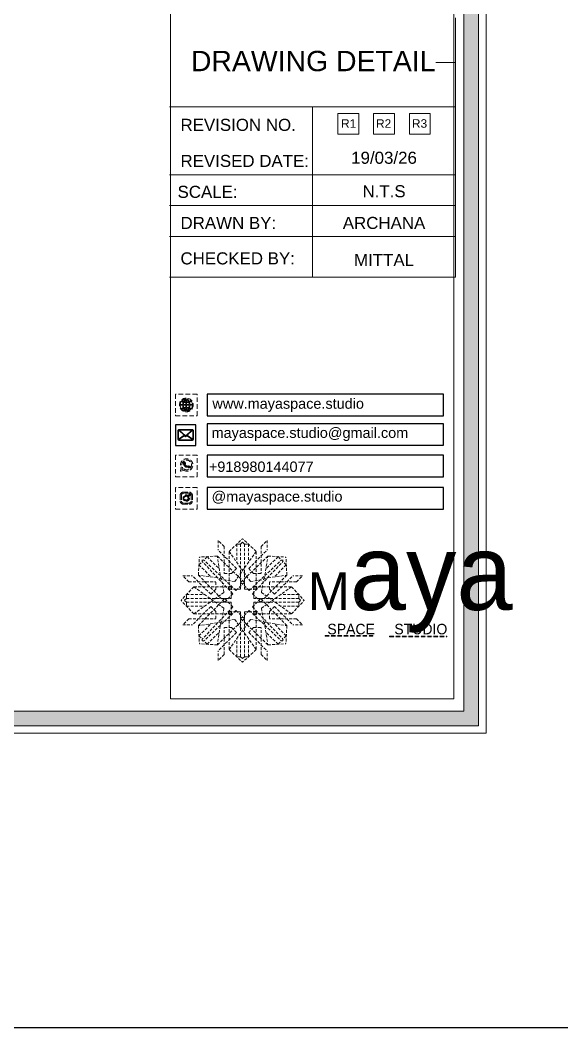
# Model space of a CAD drawing. Header units: millimetres. Extents: x 56222 to 3066687, y -650199 to -121287.
# Drawn here: x 133339.3 to 133392.5, y -184657.9 to -184559 of the extents above; entities that cross this region are included whole.
import ezdxf
from ezdxf.enums import TextEntityAlignment as Align

# ---------------------------------------------------------------- set-up
doc = ezdxf.new("R2010")
doc.units = ezdxf.units.MM
doc.header["$MEASUREMENT"] = 0
doc.linetypes.add('DASHEDX2', pattern=[1.5, 1, -0.5])
for name, color, linetype, lineweight in [('Dimension', 10, 'DASHEDX2', 20), ('NAME PLATE', 7, 'Continuous', 25), ('TILE', 14, 'Continuous', 9)]:
    doc.layers.add(name, color=color, linetype=linetype, lineweight=lineweight)
doc.styles.add('Arial', font='arial.ttf')
doc.styles.get("Standard").update_dxf_attribs({"font": 'arial.ttf', "height": 6})

# ---------------------------------------------------------------- blocks, each defined once
blk = doc.blocks.new('FSFSF')
at = {"color": 42, "lineweight": 5, "true_color": 0xe0ac11}
for p, q in [((28603.86, 139.69), (28608.58, 144.08)), ((28613.31, 139.69), (28608.58, 144.08)), ((28600.03, 143.51), (28600.03, 140.16)), ((28602.15, 141.41), (28600.03, 143.51)), ((28602.15, 141.41), (28602.15, 131.95)), ((28607.9, 142.22), (28606.58, 142.22)), ((28606.58, 142.22), (28606.58, 135.84)), ((28607.9, 142.22), (28608.58, 142.85)), ((28607.9, 142.22), (28607.9, 126.58)), ((28609.27, 142.22), (28608.59, 142.85)), ((28609.27, 142.22), (28609.27, 126.58)), ((28609.27, 142.22), (28610.59, 142.22)), ((28610.59, 142.22), (28610.59, 135.84)), ((28615.02, 141.41), (28617.14, 143.51)), ((28615.02, 141.41), (28615.02, 131.95)), ((28617.14, 143.51), (28617.14, 140.16)), ((28593.19, 131.45), (28593.54, 137.71)), ((28599.8, 138.06), (28593.54, 137.71)), ((28594.56, 136.12), (28594.56, 136.71)), ((28596.24, 137.86), (28595.12, 136.69)), ((28596.24, 137.86), (28600.47, 133.65)), ((28601.03, 130), (28599.8, 138.06)), ((28599.8, 138.05), (28608.58, 129.56)), ((28606.47, 133.76), (28600.03, 140.16)), ((28603.86, 126.58), (28603.86, 139.69)), ((28603.86, 139.69), (28608.58, 133.02)), ((28613.31, 139.69), (28608.59, 133.02)), ((28617.37, 138.05), (28608.59, 129.56)), ((28610.7, 133.76), (28617.14, 140.16)), ((28613.31, 126.58), (28613.31, 139.69)), ((28616.14, 130), (28617.37, 138.06)), ((28620.93, 137.86), (28616.7, 133.65)), ((28617.37, 138.06), (28623.63, 137.71)), ((28620.93, 137.86), (28622.05, 136.69)), ((28622.62, 136.12), (28622.62, 136.71)), ((28624, 131.45), (28623.65, 137.71)), ((28593.39, 135), (28594.56, 136.12)), ((28593.39, 135), (28597.6, 130.78)), ((28595.12, 136.69), (28594.53, 136.69)), ((28605.17, 124.98), (28594.56, 136.12)), ((28606.27, 126.08), (28595.12, 136.69)), ((28606.47, 133.76), (28604.75, 131.95)), ((28610.7, 133.76), (28612.42, 131.95)), ((28610.9, 126.08), (28622.05, 136.69)), ((28612.02, 124.98), (28622.62, 136.12)), ((28623.8, 135), (28619.59, 130.78)), ((28622.05, 136.69), (28622.64, 136.69)), ((28623.8, 135), (28622.62, 136.12)), ((28587.73, 131.22), (28591.08, 131.22)), ((28589.84, 129.1), (28587.73, 131.22)), ((28597.49, 124.78), (28591.08, 131.22)), ((28593.19, 131.45), (28601.69, 122.67)), ((28601.25, 130.22), (28593.19, 131.45)), ((28605.86, 129.18), (28601.03, 130)), ((28602.07, 125.39), (28601.25, 130.22)), ((28604.75, 131.95), (28602.15, 131.95)), ((28605.86, 129.18), (28608.58, 133.02)), ((28611.31, 129.18), (28608.59, 133.02)), ((28611.31, 129.18), (28616.14, 130)), ((28612.42, 131.95), (28615.02, 131.95)), ((28615.12, 125.39), (28615.94, 130.22)), ((28623.99, 131.45), (28615.5, 122.67)), ((28615.94, 130.22), (28624, 131.45)), ((28619.7, 124.78), (28626.1, 131.22)), ((28629.45, 131.22), (28626.1, 131.22)), ((28627.34, 129.1), (28629.45, 131.22)), ((28591.56, 127.39), (28587.17, 122.66)), ((28589.84, 129.1), (28599.29, 129.1)), ((28604.66, 127.39), (28591.56, 127.39)), ((28591.56, 127.39), (28598.23, 122.67)), ((28597.49, 124.78), (28599.29, 126.5)), ((28599.29, 126.5), (28599.29, 129.1)), ((28603.68, 126.54), (28603.68, 127.39)), ((28604.66, 126.54), (28603.68, 126.54)), ((28604.71, 127.57), (28603.86, 127.57)), ((28607.9, 126.58), (28603.86, 126.58)), ((28604.66, 123.35), (28604.66, 127.39)), ((28604.7, 126.58), (28604.71, 127.57)), ((28606.27, 126.08), (28608.58, 128.27)), ((28607.9, 128.92), (28608.58, 129.56)), ((28607.9, 128.92), (28608.58, 128.27)), ((28609.27, 128.92), (28608.59, 129.56)), ((28609.27, 128.92), (28608.59, 128.27)), ((28610.9, 126.08), (28608.59, 128.27)), ((28609.27, 126.58), (28613.31, 126.58)), ((28612.46, 126.58), (28612.46, 127.57)), ((28612.46, 127.57), (28613.31, 127.57)), ((28612.52, 123.35), (28612.52, 127.39)), ((28612.52, 127.39), (28625.63, 127.39)), ((28612.52, 126.54), (28613.51, 126.54)), ((28613.51, 126.54), (28613.51, 127.39)), ((28627.34, 129.1), (28617.89, 129.1)), ((28617.89, 126.5), (28617.89, 129.1)), ((28619.7, 124.78), (28617.89, 126.5)), ((28625.63, 127.39), (28618.96, 122.67)), ((28625.63, 127.39), (28630.02, 122.66)), ((28589.03, 123.35), (28588.4, 122.67)), ((28589.03, 123.35), (28589.03, 124.67)), ((28589.03, 124.67), (28595.4, 124.67)), ((28589.03, 123.35), (28604.66, 123.35)), ((28602.07, 125.39), (28598.23, 122.67)), ((28602.33, 123.35), (28601.69, 122.67)), ((28602.33, 123.35), (28602.97, 122.67)), ((28605.17, 124.98), (28602.97, 122.67)), ((28612.02, 124.98), (28614.21, 122.67)), ((28628.16, 123.35), (28612.52, 123.35)), ((28614.85, 123.35), (28614.21, 122.67)), ((28614.85, 123.35), (28615.5, 122.67)), ((28615.12, 125.39), (28618.96, 122.67)), ((28628.16, 124.67), (28621.78, 124.67)), ((28628.16, 123.35), (28628.16, 124.67)), ((28628.16, 123.35), (28628.78, 122.67)), ((28591.56, 117.94), (28587.17, 122.66)), ((28589.03, 121.98), (28588.4, 122.65)), ((28589.03, 121.98), (28604.66, 121.98)), ((28589.03, 121.98), (28589.03, 120.66)), ((28589.03, 120.66), (28595.4, 120.66)), ((28597.49, 120.54), (28591.08, 114.11)), ((28591.56, 117.94), (28598.23, 122.65)), ((28593.19, 113.88), (28601.69, 122.65)), ((28605.17, 120.35), (28594.56, 109.2)), ((28597.49, 120.54), (28599.29, 118.83)), ((28602.07, 119.94), (28598.23, 122.65)), ((28602.07, 119.94), (28601.25, 115.1)), ((28602.33, 121.98), (28601.69, 122.65)), ((28602.33, 121.98), (28602.97, 122.65)), ((28605.17, 120.35), (28602.97, 122.65)), ((28604.66, 121.98), (28604.66, 117.94)), ((28612.02, 120.35), (28614.21, 122.65)), ((28612.02, 120.35), (28622.62, 109.2)), ((28612.52, 121.98), (28612.52, 117.94)), ((28628.16, 121.98), (28612.52, 121.98)), ((28614.85, 121.98), (28614.21, 122.65)), ((28614.85, 121.98), (28615.5, 122.65)), ((28615.12, 119.94), (28618.96, 122.65)), ((28615.12, 119.94), (28615.94, 115.1)), ((28623.99, 113.88), (28615.5, 122.65)), ((28619.7, 120.54), (28617.89, 118.83)), ((28625.63, 117.94), (28618.96, 122.65)), ((28619.7, 120.54), (28626.1, 114.11)), ((28628.16, 120.66), (28621.78, 120.66)), ((28625.63, 117.94), (28630.02, 122.66)), ((28628.16, 121.98), (28628.78, 122.65)), ((28628.16, 121.98), (28628.16, 120.66)), ((28589.84, 116.23), (28587.73, 114.11)), ((28589.84, 116.23), (28599.29, 116.23)), ((28604.66, 117.94), (28591.56, 117.94)), ((28606.27, 119.15), (28595.12, 108.54)), ((28599.29, 118.83), (28599.29, 116.23)), ((28599.8, 107.17), (28608.58, 115.67)), ((28605.86, 116.05), (28601.03, 115.23)), ((28604.66, 118.78), (28603.68, 118.78)), ((28603.68, 118.78), (28603.68, 117.94)), ((28607.9, 118.65), (28603.86, 118.65)), ((28603.86, 118.65), (28603.86, 105.54)), ((28604.71, 117.66), (28603.86, 117.66)), ((28604.7, 118.65), (28604.71, 117.66)), ((28605.86, 116.05), (28608.58, 112.21)), ((28606.27, 119.15), (28608.58, 116.96)), ((28607.9, 103.01), (28607.9, 118.65)), ((28607.9, 116.31), (28608.58, 116.96)), ((28607.9, 116.31), (28608.58, 115.67)), ((28610.9, 119.15), (28608.59, 116.96)), ((28609.27, 116.31), (28608.59, 116.96)), ((28609.27, 116.31), (28608.59, 115.67)), ((28611.31, 116.05), (28608.59, 112.21)), ((28617.37, 107.17), (28608.59, 115.67)), ((28609.27, 118.65), (28613.31, 118.65)), ((28609.27, 103.01), (28609.27, 118.65)), ((28610.9, 119.15), (28622.05, 108.54)), ((28611.31, 116.05), (28616.14, 115.23)), ((28612.46, 118.65), (28612.46, 117.66)), ((28612.46, 117.66), (28613.31, 117.66)), ((28612.52, 118.78), (28613.51, 118.78)), ((28612.52, 117.94), (28625.63, 117.94)), ((28613.31, 118.65), (28613.31, 105.54)), ((28613.51, 118.78), (28613.51, 117.94)), ((28617.89, 118.83), (28617.89, 116.23)), ((28627.34, 116.23), (28617.89, 116.23)), ((28627.34, 116.23), (28629.45, 114.11)), ((28587.73, 114.11), (28591.08, 114.11)), ((28601.25, 115.1), (28593.19, 113.87)), ((28593.19, 113.87), (28593.54, 107.62)), ((28593.39, 110.32), (28597.6, 114.55)), ((28601.03, 115.23), (28599.8, 107.17)), ((28602.15, 103.82), (28602.15, 113.27)), ((28604.75, 113.27), (28602.15, 113.27)), ((28603.86, 105.54), (28608.58, 112.21)), ((28606.47, 111.47), (28604.75, 113.27)), ((28613.31, 105.54), (28608.59, 112.21)), ((28610.7, 111.47), (28612.42, 113.27)), ((28612.42, 113.27), (28615.02, 113.27)), ((28615.02, 103.82), (28615.02, 113.27)), ((28615.94, 115.1), (28624, 113.87)), ((28616.14, 115.23), (28617.37, 107.17)), ((28623.8, 110.32), (28619.59, 114.55)), ((28624, 113.87), (28623.65, 107.62)), ((28629.45, 114.11), (28626.1, 114.11)), ((28593.39, 110.32), (28594.56, 109.2)), ((28594.56, 109.2), (28594.56, 108.61)), ((28596.24, 107.37), (28600.47, 111.58)), ((28606.47, 111.47), (28600.03, 105.07)), ((28606.58, 103.01), (28606.58, 109.38)), ((28610.59, 103.01), (28610.59, 109.38)), ((28610.7, 111.47), (28617.14, 105.07)), ((28620.93, 107.37), (28616.7, 111.58)), ((28623.8, 110.32), (28622.62, 109.2)), ((28622.62, 109.2), (28622.62, 108.61)), ((28599.8, 107.17), (28593.54, 107.52)), ((28595.12, 108.54), (28594.53, 108.54)), ((28596.24, 107.37), (28595.12, 108.54)), ((28603.86, 105.54), (28608.58, 101.15)), ((28613.31, 105.54), (28608.58, 101.15)), ((28617.37, 107.17), (28623.63, 107.52)), ((28620.93, 107.37), (28622.05, 108.54)), ((28622.05, 108.54), (28622.64, 108.54)), ((28600.03, 101.71), (28600.03, 105.07)), ((28602.15, 103.82), (28600.03, 101.71)), ((28607.9, 103.01), (28606.58, 103.01)), ((28607.9, 103.01), (28608.58, 102.38)), ((28609.27, 103.01), (28608.59, 102.38)), ((28609.27, 103.01), (28610.59, 103.01)), ((28615.02, 103.82), (28617.14, 101.71)), ((28617.14, 101.71), (28617.14, 105.07))]:
    blk.add_line(p, q, dxfattribs=at)
blk = doc.blocks.new('hgwg')
at = {"layer": 'Dimension', "true_color": 0xd39e00}
h = blk.add_hatch(color=42, dxfattribs=at)
h.dxf.hatch_style = 1
h.paths.add_polyline_path([(27505.71, 45.05), (27494.27, 45.05), (27494.27, 44.9), (27505.71, 44.9)])
h = blk.add_hatch(color=42, dxfattribs=at)
h.dxf.hatch_style = 1
h.paths.add_polyline_path([(27523.3, 44.9), (27509.68, 44.9), (27509.68, 44.75), (27523.3, 44.75)])
at = {"layer": 'Dimension', "color": 42, "true_color": 0xd39e00}
for p, q in [((27494.27, 45.05), (27505.71, 45.05)), ((27494.27, 44.9), (27494.27, 45.05)), ((27494.27, 44.9), (27505.71, 44.9)), ((27505.71, 45.05), (27505.71, 44.9)), ((27509.68, 44.9), (27523.3, 44.9)), ((27509.68, 44.9), (27509.68, 44.75)), ((27509.68, 44.75), (27523.3, 44.75)), ((27523.3, 44.75), (27523.3, 44.9))]:
    blk.add_line(p, q, dxfattribs=at)
at = {"layer": 'Dimension', "color": 42, "true_color": 0xd39e00, "attachment_point": 1}
for s, width, insert, char_height in [('{\\fCinzel|b0|i0|c0|p2;\\H1.5x;M\\fAmsterdam One|b0|i0|c0|p2;\\H2x;aya}', 85.3277, (27490.17, 69.17), 6), ('{\\fCinzel|b0|i0|c0|p0;SPACE     STUDIO}', 66.129, (27494.83, 47.86), 2.5)]:
    blk.add_mtext_dynamic_manual_height_columns(s, width=width, gutter_width=30, heights=[0], dxfattribs=dict(at, insert=insert, char_height=char_height))
blk = doc.blocks.new('QEGW4TG')
at = {"layer": 'Dimension', "true_color": 0x000000}
h = blk.add_hatch(color=18, dxfattribs=at)
h.dxf.hatch_style = 1
h.paths.add_polyline_path([(1.19, 1.98), (1.03, 1.3, 0.550912), (1.11, 1.23), (1.75, 1.39, 6.344125)])
h.paths.add_polyline_path([(1.81, 1.7), (1.4, 1.6), (1.5, 2.03, -9.071339)], flags=16)
h.paths.add_polyline_path([(1.75, 2.69, -0.387513), (1.89, 3.19, -0.360742), (2.01, 3.18), (2.17, 2.86, -0.071517), (2.06, 2.73, 0.321676), (2.05, 2.65, 0.122183), (2.53, 2.25, 0.066047), (2.69, 1.93, 0.375674), (3.11, 2.16, 0.526753), (3.03, 2.29), (2.79, 2.37, 0.273721), (2.69, 2.34, 0.040749), (2.63, 2.27, -2.427977), (2.45, 2, -0.190785)], flags=0)
h = blk.add_hatch(color=18, dxfattribs=at)
h.dxf.hatch_style = 1
h.paths.add_polyline_path([(2.69, 2.34, 0.040749), (2.63, 2.27, -0.441282), (2.53, 2.25, -0.11828), (2.06, 2.64, -0.441282), (2.07, 2.74, 0.040749), (2.13, 2.81, 0.290083), (2.14, 2.92), (2.01, 3.18, 0.316231), (1.91, 3.2, 0.190337), (1.73, 3, 0.170513), (1.72, 2.74, 0.252784), (2.69, 1.93, 0.170513), (2.95, 1.97, 0.190337), (3.11, 2.18, 0.466684), (3.03, 2.29), (2.79, 2.37, 0.273721)])
for p, q in [((2.01, 3.18), (2.14, 2.92)), ((3.07, 2.28), (2.8, 2.36)), ((1.19, 1.98), (1.03, 1.3)), ((1.1, 1.23), (1.75, 1.39)), ((1.5, 2.03), (1.4, 1.6)), ((1.4, 1.6), (1.81, 1.7))]:
    blk.add_line(p, q)
blk.add_lwpolyline([(0, 0), (4.68, 0), (4.68, 4.68), (0, 4.68)], close=True)
for centre, radius, start, end in [((2.39, 2.56), 1.34, 241.4727, 205.6422), ((2.39, 2.56), 1.04, 235.9962, 210.8333), ((2.09, 2.87), 0.39, 159.7007, 198.4072), ((2.96, 3.23), 1.33, 201.4218, 258.1669), ((2.07, 2.87), 0.364, 118.9685, 159.3648), ((1.94, 3.12), 0.0896, 41.8985, 123.1344), ((2.11, 2.68), 0.066, 135.9932, 224.8892), ((1.67, 3.16), 0.586, 312.4617, 321.8728), ((3.12, 3.42), 1.31, 216.5455, 243.5279), ((2.05, 2.87), 0.104, 320.3924, 28.6971), ((2.57, 2.3), 0.066, 234.2482, 323.1441), ((3.11, 1.94), 0.586, 137.2645, 146.6756), ((2.76, 2.27), 0.104, 70.4402, 138.745), ((3.03, 2.2), 0.0896, 336.0029, 57.2388), ((1.09, 1.29), 0.0598, 164.8483, 282.1458), ((2.75, 2.31), 0.39, 260.7301, 299.4366), ((2.76, 2.29), 0.364, 299.7725, 340.1688)]:
    blk.add_arc(centre, radius, start, end)
blk = doc.blocks.new('ASGERG')
at = {"layer": 'Dimension', "true_color": 0x000000}
h = blk.add_hatch(color=18, dxfattribs=at)
h.dxf.hatch_style = 1
h.paths.add_polyline_path([(0.99, 1.7, 0.402382), (1.83, 1.03), (2.96, 1.03, 0.426145), (3.66, 1.9), (3.66, 2.99, 0.402382), (2.83, 3.67), (1.69, 3.67, 0.426145), (0.99, 2.79)])
h.paths.add_polyline_path([(1.27, 1.72, 0.402382), (1.8, 1.3), (2.94, 1.3, 0.426145), (3.38, 1.85), (3.38, 2.97, 0.402382), (2.85, 3.4), (1.72, 3.4, 0.426145), (1.27, 2.85)], flags=16)
h.paths.add_polyline_path([(3.02, 2.35, -1), (1.64, 2.35, -1)], flags=0)
h.paths.add_polyline_path([(2.74, 2.35, -1), (1.92, 2.35, -1)], flags=0)
h.paths.add_polyline_path([(3.19, 3.02, -1), (2.86, 3.02, -1)], flags=0)
h.paths.add_polyline_path([(1.64, 2.35, 1), (3.02, 2.35, 1)], flags=0)
h = blk.add_hatch(color=18, dxfattribs=at)
h.dxf.hatch_style = 1
h.paths.add_polyline_path([(1.64, 2.35, 1), (3.02, 2.35, 1)])
h.paths.add_polyline_path([(2.74, 2.35, 1), (1.92, 2.35, 1)], flags=16)
h = blk.add_hatch(color=18, dxfattribs=at)
h.dxf.hatch_style = 1
h.paths.add_polyline_path([(3.19, 3.02, 1), (2.86, 3.02, 1)])
for p, q in [((0.99, 2.99), (0.99, 1.7)), ((1.27, 2.97), (1.27, 1.72)), ((1.69, 3.67), (2.96, 3.67)), ((2.94, 3.4), (1.72, 3.4)), ((3.38, 2.97), (3.38, 1.72)), ((3.66, 2.99), (3.66, 1.7)), ((1.69, 1.03), (2.96, 1.03)), ((2.94, 1.3), (1.72, 1.3))]:
    blk.add_line(p, q)
blk.add_lwpolyline([(0, 0), (4.68, 0), (4.68, 4.68), (0, 4.68)], close=True)
for centre, radius in [((2.33, 2.35), 0.694), ((2.33, 2.35), 0.414), ((3.02, 3.02), 0.168)]:
    blk.add_circle(centre, radius)
for centre, radius, start, end in [((1.76, 2.89), 0.778, 94.8631, 172.8127), ((1.76, 2.91), 0.491, 94.8631, 172.8127), ((2.9, 2.91), 0.491, 7.1873, 85.1369), ((2.89, 2.89), 0.778, 7.1873, 85.1369), ((1.76, 1.8), 0.778, 187.1873, 265.1369), ((1.76, 1.78), 0.491, 187.1873, 265.1369), ((2.9, 1.78), 0.491, 274.8631, 352.8127), ((2.89, 1.8), 0.778, 274.8631, 352.8127)]:
    blk.add_arc(centre, radius, start, end)
blk = doc.blocks.new('DTGWEGEARG')
at = {"layer": 'Dimension', "true_color": 0x000000}
h = blk.add_hatch(color=18, dxfattribs=at)
h.dxf.hatch_style = 1
h.paths.add_polyline_path([(3.83, 2.34, 1), (0.85, 2.34, 1)])
h.paths.add_polyline_path([(2.41, 1.12), (2.41, 1.69, -0.058279), (2.81, 1.63, -0.103353)], flags=16)
h.paths.add_polyline_path([(2.26, 1.13, -0.101741), (1.87, 1.63, -0.057171), (2.26, 1.69)], flags=16)
h.paths.add_polyline_path([(2.17, 1.01, -0.105795), (1.72, 1.58, 0.055205), (1.38, 1.41, 0.169822)], flags=16)
h.paths.add_polyline_path([(3.02, 1.72, 0.081336), (3.13, 2.27), (3.68, 2.27, -0.152069), (3.4, 1.52, 0.05687)], flags=16)
h.paths.add_polyline_path([(2.87, 1.77, 0.061945), (2.41, 1.84), (2.41, 2.27), (2.98, 2.27, -0.081344)], flags=16)
h.paths.add_polyline_path([(2.26, 1.84, 0.060923), (1.8, 1.77, -0.081344), (1.7, 2.27), (2.26, 2.27)], flags=16)
h.paths.add_polyline_path([(1.66, 1.72, 0.05687), (1.28, 1.52, -0.152069), (1, 2.27), (1.55, 2.27, 0.081336)], flags=16)
h.paths.add_polyline_path([(2.98, 2.42), (2.41, 2.42), (2.41, 2.83, 0.061945), (2.87, 2.91, -0.080009)], flags=16)
h.paths.add_polyline_path([(3.13, 2.42, 0.080116), (3.02, 2.96, 0.127778), (2.51, 3.67, -0.36029), (3.68, 2.42)], flags=16)
h.paths.add_polyline_path([(2.26, 2.42), (1.7, 2.42, -0.080009), (1.8, 2.91, 0.060923), (2.26, 2.84)], flags=16)
h.paths.add_polyline_path([(1.55, 2.42), (1, 2.42, -0.150466), (1.28, 3.16, 0.05687), (1.66, 2.96, 0.080116)], flags=16)
h.paths.add_polyline_path([(2.41, 2.98), (2.41, 3.56, -0.103353), (2.81, 3.05, -0.058279)], flags=16)
h.paths.add_polyline_path([(2.26, 2.99, -0.057171), (1.87, 3.05, -0.101741), (2.26, 3.55)], flags=16)
h.paths.add_polyline_path([(1.72, 3.1, -0.055205), (1.38, 3.27, -0.169822), (2.17, 3.67, 0.105795)], flags=16)
blk.add_lwpolyline([(0, 0), (4.68, 0), (4.68, 4.68), (0, 4.68)], close=True)
at = {"layer": 'Dimension', "color": 18, "true_color": 0x000000}
for p, q in [((1, 2.42), (1.55, 2.42)), ((1, 2.27), (1.55, 2.27)), ((1.7, 2.42), (2.26, 2.42)), ((1.7, 2.27), (2.26, 2.27)), ((2.26, 3.55), (2.26, 2.99)), ((2.26, 2.84), (2.26, 2.42)), ((2.26, 2.27), (2.26, 1.84)), ((2.41, 3.56), (2.41, 2.98)), ((2.41, 2.83), (2.41, 2.42)), ((2.41, 2.42), (2.98, 2.42)), ((2.41, 2.27), (2.98, 2.27)), ((2.41, 2.27), (2.41, 1.84)), ((3.13, 2.42), (3.68, 2.42)), ((3.13, 2.27), (3.68, 2.27)), ((2.26, 1.69), (2.26, 1.13)), ((2.41, 1.69), (2.41, 1.12))]:
    blk.add_line(p, q, dxfattribs=at)
blk.add_circle((2.34, 2.34), 1.49, dxfattribs=at)
for centre, radius, start, end in [((2.34, 2.34), 1.34, 142.3819, 176.6093), ((2.34, 2.34), 1.34, 183.0315, 217.6181), ((2.34, 4.74), 1.9, 236.1399, 249.1595), ((2.34, 2.34), 1.34, 97.3549, 135.9073), ((2.34, 4.74), 1.75, 236.7417, 249.3811), ((3.28, 2.34), 1.73, 159.0567, 177.3789), ((3.28, 2.34), 1.73, 182.3435, 200.9433), ((3.28, 2.34), 1.58, 158.8325, 177.1302), ((3.28, 2.34), 1.58, 182.5658, 201.1675), ((3.28, 2.34), 1.73, 129.9301, 154.0867), ((2.34, 4.74), 1.9, 253.6799, 267.6253), ((3.28, 2.34), 1.58, 130.1073, 153.3446), ((2.34, 4.74), 1.75, 254.3336, 267.422), ((1.4, 2.34), 1.58, 26.6554, 50.2584), ((2.34, 4.74), 1.75, 272.3248, 285.6664), ((2.34, 4.74), 1.9, 272.1415, 286.3201), ((2.34, 2.34), 1.34, 3.3907, 82.6451), ((1.4, 2.34), 1.73, 25.9133, 50.0699), ((1.4, 2.34), 1.58, 2.8698, 21.1675), ((1.4, 2.34), 1.58, 338.8325, 357.4342), ((2.34, 4.74), 1.75, 290.6189, 303.2583), ((2.34, 4.74), 1.9, 290.8405, 303.8601), ((1.4, 2.34), 1.73, 2.6211, 20.9433), ((1.4, 2.34), 1.73, 339.0567, 357.6565), ((2.34, 2.34), 1.34, 322.3819, 356.9685), ((2.34, -0.06), 1.9, 110.8405, 123.8601), ((2.34, -0.06), 1.75, 110.6189, 123.2583), ((2.34, 2.34), 1.34, 224.0927, 262.6451), ((3.28, 2.34), 1.73, 205.9133, 230.0699), ((2.34, -0.06), 1.9, 92.3747, 106.3201), ((2.34, -0.06), 1.75, 92.578, 105.6664), ((3.28, 2.34), 1.58, 206.6554, 229.8927), ((2.34, -0.06), 1.9, 73.6799, 87.8585), ((2.34, -0.06), 1.75, 74.3336, 87.6752), ((1.4, 2.34), 1.58, 309.7416, 333.3446), ((1.4, 2.34), 1.73, 309.9301, 334.0867), ((2.34, 2.34), 1.34, 277.3549, 315.9073), ((2.34, -0.06), 1.75, 56.7417, 69.3811), ((2.34, -0.06), 1.9, 56.1399, 69.1595)]:
    blk.add_arc(centre, radius, start, end, dxfattribs=at)

msp = doc.modelspace()

# ---------------------------------------------------------------- hatches: boundary and pattern name
at = {"layer": 'Dimension', "linetype": 'Continuous', "true_color": 0xd39e00}
h = msp.add_hatch(color=42, dxfattribs=at)
h.paths.add_polyline_path([(133177.183, -184628.249), (133384.362, -184628.249), (133384.362, -184482.422), (133177.183, -184482.422)])
h.paths.add_polyline_path([(133178.637, -184626.795), (133382.908, -184626.795), (133382.908, -184483.876), (133178.637, -184483.876)], flags=16)
at = {"layer": 'Dimension', "true_color": 0x000000}
h = msp.add_hatch(color=18, dxfattribs=at)
h.dxf.hatch_style = 1
h.paths.add_polyline_path([(133356.199, -184600.235, 0.414214), (133356.353, -184600.08), (133356.353, -184599.308, 0.414214), (133356.199, -184599.154), (133354.972, -184599.154, 0.414214), (133354.818, -184599.308), (133354.818, -184600.08, 0.414214), (133354.972, -184600.235)])
h.paths.add_polyline_path([(133355.699, -184599.769), (133356.267, -184600.148, -0.198912), (133356.199, -184600.177), (133354.972, -184600.177, -0.198912), (133354.904, -184600.148), (133355.472, -184599.769), (133355.586, -184599.876)], flags=16)
h.paths.add_polyline_path([(133355.586, -184599.797), (133354.961, -184599.212, -0.028783), (133354.972, -184599.212), (133356.199, -184599.212, -0.028783), (133356.21, -184599.212)], flags=16)
h.paths.add_polyline_path([(133355.743, -184599.729), (133356.266, -184599.239, -0.202482), (133356.295, -184599.308), (133356.295, -184600.08, -0.043076), (133356.294, -184600.097)], flags=16)
h.paths.add_polyline_path([(133355.428, -184599.729), (133354.877, -184600.097, -0.043076), (133354.876, -184600.08), (133354.876, -184599.308, -0.202482), (133354.905, -184599.239)], flags=16)

# ---------------------------------------------------------------- linework, layer by layer
at = {"color": 18, "true_color": 0x000000}
for points in [[(133357.689, -184597.817), (133380.903, -184597.817), (133380.903, -184595.695), (133357.689, -184595.695)], [(133357.689, -184600.712), (133380.903, -184600.712), (133380.903, -184598.591), (133357.689, -184598.591)], [(133357.7, -184603.801), (133380.903, -184603.801), (133380.903, -184601.68), (133357.7, -184601.68)], [(133357.689, -184606.964), (133380.903, -184606.964), (133380.903, -184604.842), (133357.689, -184604.842)]]:
    msp.add_lwpolyline(points, close=True, dxfattribs=at)
msp.add_lwpolyline([(133354.576, -184600.728), (133356.593, -184600.728), (133356.593, -184598.711), (133354.576, -184598.711)], close=True)
at = {"layer": 'Dimension', "color": 42, "linetype": 'Continuous', "true_color": 0xd39e00}
for p, q in [((133382.092, -184558.764), (133382.092, -184584.209)), ((133380.154, -184563.126), (133382.092, -184563.126)), ((133353.998, -184567.488), (133382.092, -184567.488)), ((133368.045, -184584.209), (133368.045, -184567.488)), ((133382.092, -184574.177), (133353.998, -184574.177)), ((133382.092, -184577.189), (133353.998, -184577.189)), ((133382.092, -184580.201), (133353.998, -184580.201)), ((133353.998, -184584.209), (133382.092, -184584.209))]:
    msp.add_line(p, q, dxfattribs=at)
at = {"layer": 'Dimension', "color": 18, "linetype": 'Continuous', "true_color": 0x000000}
for p, q in [((133354.818, -184599.308), (133354.818, -184600.08)), ((133354.876, -184599.308), (133354.876, -184600.08)), ((133354.905, -184599.239), (133355.428, -184599.729)), ((133354.961, -184599.212), (133355.586, -184599.797)), ((133354.972, -184599.154), (133356.199, -184599.154)), ((133354.972, -184599.212), (133356.199, -184599.212)), ((133355.586, -184599.797), (133356.21, -184599.212)), ((133355.743, -184599.729), (133356.266, -184599.239)), ((133356.295, -184599.308), (133356.295, -184600.08)), ((133356.353, -184599.308), (133356.353, -184600.08)), ((133354.877, -184600.097), (133355.428, -184599.729)), ((133354.904, -184600.148), (133355.472, -184599.769)), ((133354.972, -184600.177), (133356.199, -184600.177)), ((133354.972, -184600.235), (133356.199, -184600.235)), ((133355.472, -184599.769), (133355.586, -184599.876)), ((133355.586, -184599.876), (133355.699, -184599.769)), ((133356.267, -184600.148), (133355.699, -184599.769)), ((133356.294, -184600.097), (133355.743, -184599.729))]:
    msp.add_line(p, q, dxfattribs=at)
at = {"layer": 'Dimension', "color": 42, "linetype": 'Continuous', "true_color": 0xd39e00}
for points in [[(133176.456, -184481.695), (133385.089, -184481.695), (133385.089, -184628.976), (133176.456, -184628.976)], [(133177.183, -184482.422), (133384.362, -184482.422), (133384.362, -184628.249), (133177.183, -184628.249)], [(133178.637, -184483.876), (133382.908, -184483.876), (133382.908, -184626.795), (133178.637, -184626.795)], [(133370.532, -184568.135), (133372.582, -184568.135), (133372.582, -184570.185), (133370.532, -184570.185)], [(133374.043, -184568.135), (133376.094, -184568.135), (133376.094, -184570.185), (133374.043, -184570.185)], [(133377.555, -184568.135), (133379.605, -184568.135), (133379.605, -184570.185), (133377.555, -184570.185)]]:
    msp.add_lwpolyline(points, close=True, dxfattribs=at)
at = {"layer": 'Dimension', "color": 42, "linetype": 'ByBlock', "true_color": 0xd39e00}
msp.add_lwpolyline([(133354.085, -184625.599), (133354.085, -184485.072), (133381.923, -184485.072), (133381.923, -184625.599)], close=True, dxfattribs=at)
at = {"layer": 'Dimension', "color": 18, "true_color": 0x000000}
for centre, radius, start, end in [((133354.972, -184599.308), 0.154, 90, 180), ((133354.972, -184599.308), 0.0965, 134.21354, 180), ((133354.972, -184599.308), 0.0965, 90, 96.59481), ((133356.199, -184599.308), 0.154, 0, 90), ((133356.199, -184599.308), 0.0965, 83.40519, 90), ((133356.199, -184599.308), 0.0965, 0, 45.78646), ((133354.972, -184600.08), 0.154, 180, 270), ((133354.972, -184600.08), 0.0965, 180, 189.86619), ((133354.972, -184600.08), 0.0965, 224.99995, 270), ((133356.199, -184600.08), 0.154, 270, 0), ((133356.199, -184600.08), 0.0965, 270, 315.00005), ((133356.199, -184600.08), 0.0965, 350.13381, 0)]:
    msp.add_arc(centre, radius, start, end, dxfattribs=at)
at = {"layer": 'TILE', "color": 3, "lineweight": 30}
msp.add_lwpolyline([(133149.693, -184283.067), (134104.705, -184283.067), (134104.705, -184657.886), (133149.693, -184657.886)], close=True, dxfattribs=at)

# ---------------------------------------------------------------- block references
at = {"layer": 'Dimension', "color": 42, "true_color": 0xd39e00}
for name, p, xscale, yscale, zscale in [('DTGWEGEARG', (133354.587, -184597.817), 0.4535583871797221, 0.4535583871797221, 0.4535583871797221), ('QEGW4TG', (133354.598, -184603.801), 0.4535583871797221, 0.4535583871797221, 0.4535583871797221), ('ASGERG', (133354.587, -184606.964), 0.4535583871797221, 0.4535583871797221, 0.4535583871797221), ('FSFSF', (125288.638, -184650.539), 0.2821719412992941, 0.2821719412992941, 0.2821719412992941), ('hgwg', (122047.54, -184637.94), 0.4117851521770672, 0.4117851521770672, 0.4117851521770672)]:
    msp.add_blockref(name, p, dxfattribs=dict(at, xscale=xscale, yscale=yscale, zscale=zscale))

# ---------------------------------------------------------------- texts
at = {"color": 18, "true_color": 0x000000, "char_height": 1.01414, "attachment_point": 1}
for s, width, gutter_width, insert in [('www.mayaspace.studio', 6.81041, 5.697, (133358.213, -184596.109)), ('mayaspace.studio@gmail.com', 4.24881, 3.554, (133358.132, -184598.97)), ('+918980144077', 16.56836, 3.554, (133357.869, -184602.306)), ('@mayaspace.studio', 4.24881, 3.554, (133358.132, -184605.222))]:
    msp.add_mtext_dynamic_manual_height_columns(s, width=width, gutter_width=gutter_width, heights=[0], dxfattribs=dict(at, insert=insert))
at = {"layer": 'NAME PLATE', "style": 'Arial'}
for s, height, p in [('DRAWING DETAIL', 1.99671, (133368.111, -184563.992)), ('REVISION NO.', 1.18666, (133360.742, -184569.853)), ('REVISED DATE: ', 1.18666, (133361.617, -184573.391)), ('SCALE:', 1.1867, (133357.737, -184576.426)), ('DRAWN BY:', 1.1867, (133359.774, -184579.476)), ('ARCHANA', 1.1867, (133375.069, -184579.48)), ('CHECKED BY:', 1.18666, (133360.696, -184582.957)), ('MITTAL', 1.1867, (133375.069, -184583.115))]:
    msp.add_text(s, height=height, dxfattribs=at).set_placement(p, align=Align.CENTER)
for s, p in [('R1', (133370.846, -184569.547)), ('R2', (133374.281, -184569.547))]:
    msp.add_text(s, height=0.8365, dxfattribs=at).set_placement(p)
at = {"layer": 'NAME PLATE', "lineweight": 0, "attachment_point": 2, "style": 'Arial'}
for s, insert, char_height, width in [('R3', (133378.555, -184568.707), 0.8365, 1.63271), ('19/03/26', (133375.069, -184571.895), 1.1867, 10.28377), ('N.T.S', (133375.069, -184575.18), 1.1867, 2.31604)]:
    msp.add_mtext(s, dxfattribs=dict(at, insert=insert, char_height=char_height, width=width))

doc.saveas('drawing.dxf')
